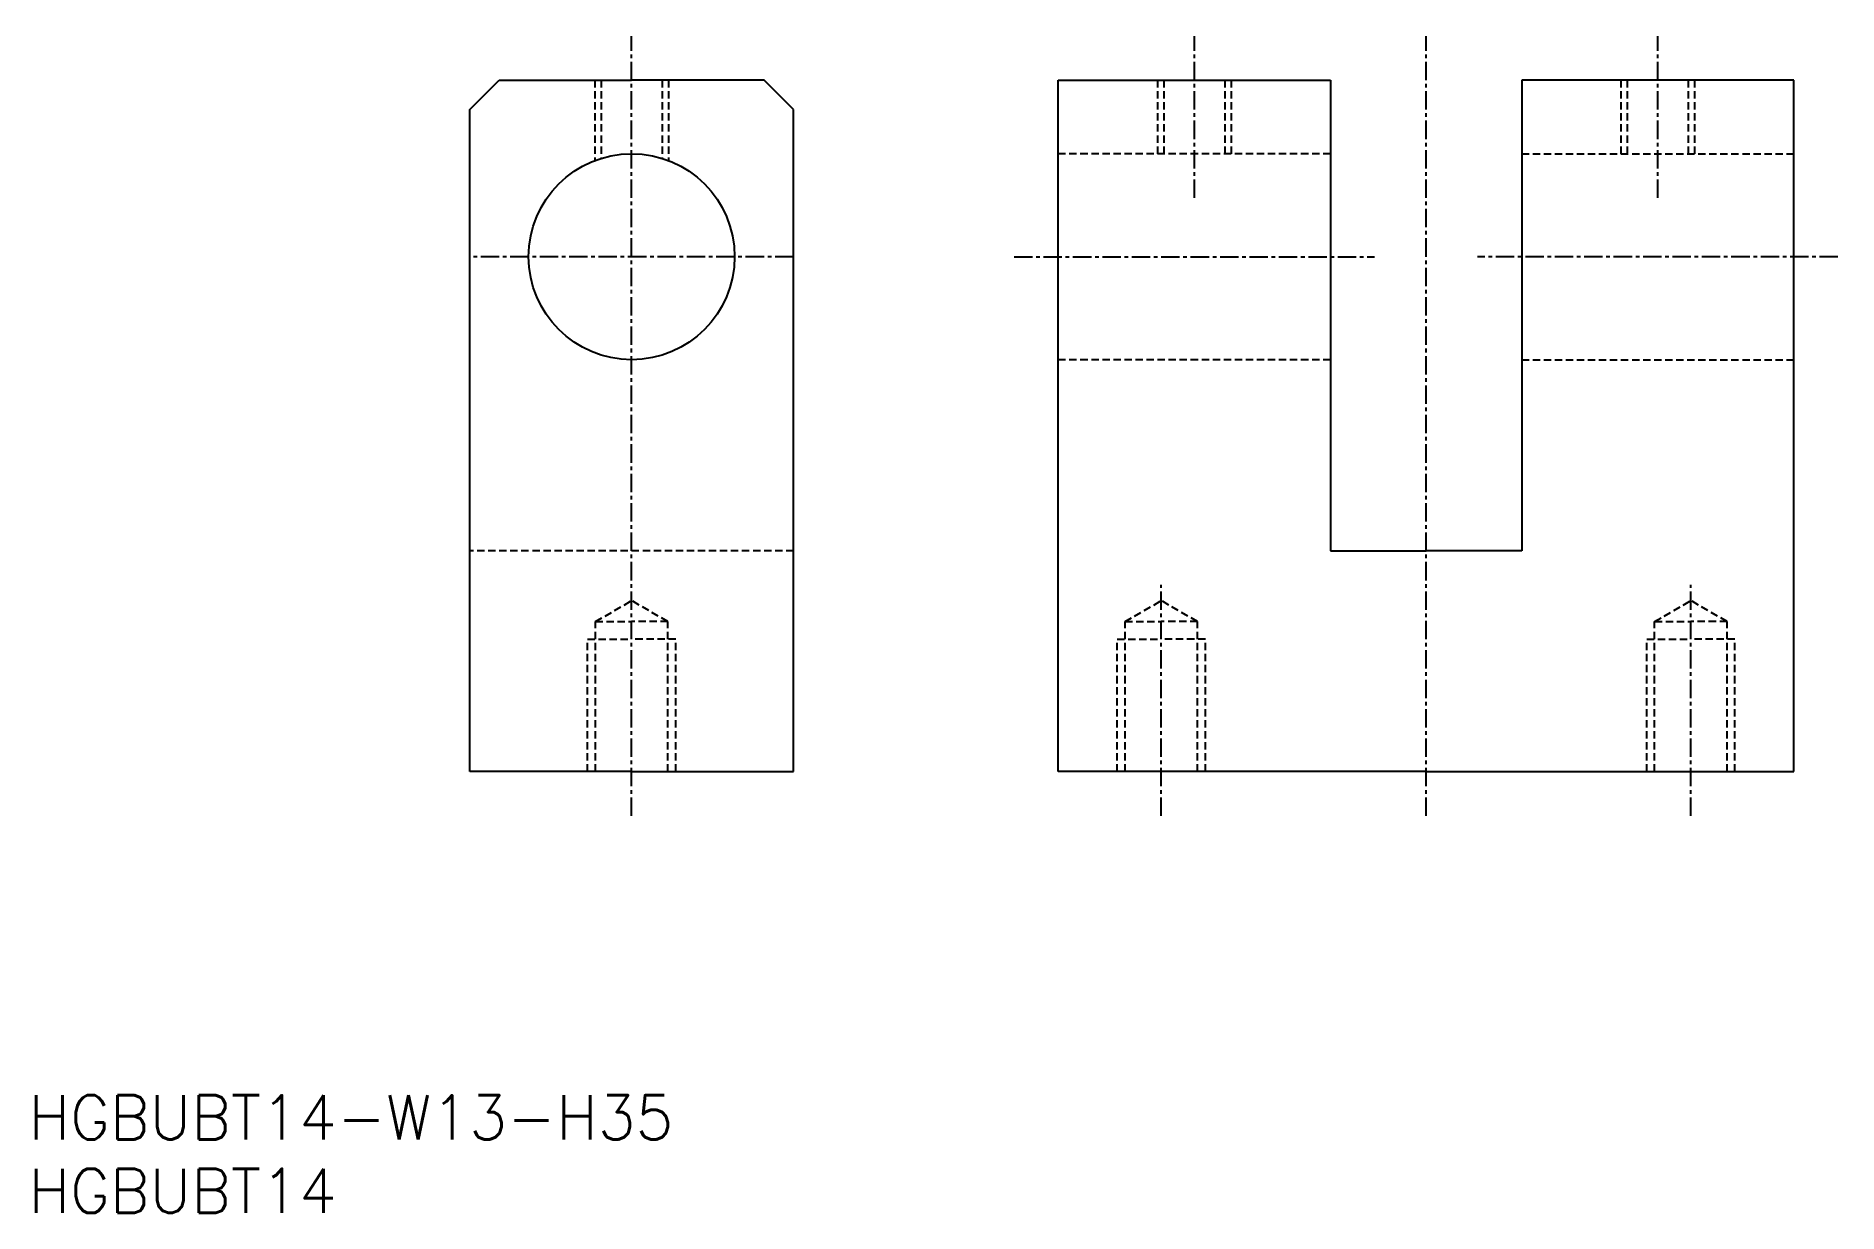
# Model space of a CAD drawing. Extents: x 1 to 123, y 0 to 80.
import ezdxf

# ---------------------------------------------------------------- set-up
doc = ezdxf.new("R2010")
doc.units = 0
doc.linetypes.add('CENTER', pattern=[2, 1.25, -0.25, 0.25, -0.25])
doc.linetypes.add('DASHED', pattern=[0.75, 0.5, -0.25])
doc.layers.get('0').update_dxf_attribs({"linetype": 'CONTINUOUS'})
doc.layers.add('CENTER', color=1, linetype='CENTER')
doc.styles.get("Standard").update_dxf_attribs({"font": 'txt.shx'})

# ---------------------------------------------------------------- blocks, each defined once
blk = doc.blocks.new('*U10')
at = {"color": 7, "linetype": 'CONTINUOUS'}
blk.add_text('HGBUBT14', height=3, dxfattribs=at).set_placement((0, 0))
blk = doc.blocks.new('*U11')
at = {"color": 7, "linetype": 'CONTINUOUS'}
blk.add_text('HGBUBT14-W13-H35', height=3, dxfattribs=at).set_placement((0, 5))

msp = doc.modelspace()

# ---------------------------------------------------------------- linework, layer by layer
at = {"color": 7, "linetype": 'CONTINUOUS'}
for p, q in [((30, 75), (32, 77)), ((32, 77), (41, 77)), ((50, 77), (41, 77)), ((52, 75), (50, 77)), ((70, 30), (70, 77)), ((70, 77), (88.5, 77)), ((88.5, 77), (88.5, 45)), ((120, 77), (101.5, 77)), ((101.5, 77), (101.5, 45)), ((120, 30), (120, 77)), ((30, 30), (30, 75)), ((52, 30), (52, 75)), ((88.5, 45), (95, 45)), ((101.5, 45), (95, 45)), ((41, 30), (30, 30)), ((41, 30), (52, 30)), ((95, 30), (70, 30)), ((95, 30), (120, 30))]:
    msp.add_line(p, q, dxfattribs=at)
at = {"color": 3, "linetype": 'DASHED'}
for p, q in [((38.5, 77), (38.5, 71.54)), ((38.93, 77), (38.93, 71.69)), ((43.07, 77), (43.07, 71.69)), ((43.5, 77), (43.5, 71.54)), ((76.75, 77), (76.75, 72)), ((77.18, 77), (77.18, 72)), ((81.32, 77), (81.32, 72)), ((81.75, 77), (81.75, 72)), ((108.25, 77), (108.25, 72)), ((108.68, 77), (108.68, 72)), ((112.82, 77), (112.82, 72)), ((113.25, 77), (113.25, 72)), ((88.5, 72), (70, 72)), ((101.5, 72), (120, 72)), ((88.5, 58), (70, 58)), ((101.5, 58), (120, 58)), ((52, 45), (30, 45)), ((38.54, 40.2), (41, 41.62)), ((43.46, 40.2), (41, 41.62)), ((74.54, 40.2), (77, 41.62)), ((79.46, 40.2), (77, 41.62)), ((110.54, 40.2), (113, 41.62)), ((115.46, 40.2), (113, 41.62)), ((38.54, 30), (38.54, 40.2)), ((38.54, 40.2), (41, 40.2)), ((43.46, 40.2), (41, 40.2)), ((43.46, 30), (43.46, 40.2)), ((74.54, 30), (74.54, 40.2)), ((74.54, 40.2), (77, 40.2)), ((79.46, 40.2), (77, 40.2)), ((79.46, 30), (79.46, 40.2)), ((110.54, 30), (110.54, 40.2)), ((110.54, 40.2), (113, 40.2)), ((115.46, 40.2), (113, 40.2)), ((115.46, 30), (115.46, 40.2)), ((38, 30), (38, 39)), ((38, 39), (41, 39)), ((44, 39), (41, 39)), ((44, 30), (44, 39)), ((74, 30), (74, 39)), ((74, 39), (77, 39)), ((80, 39), (77, 39)), ((80, 30), (80, 39)), ((110, 30), (110, 39)), ((110, 39), (113, 39)), ((116, 39), (113, 39)), ((116, 30), (116, 39))]:
    msp.add_line(p, q, dxfattribs=at)
at = {"color": 7, "linetype": 'CONTINUOUS'}
msp.add_circle((41, 65), 7, dxfattribs=at)
at = {"layer": 'CENTER', "color": 1, "linetype": 'CENTER'}
for p, q in [((41, 27), (41, 80)), ((79.25, 69), (79.25, 80)), ((95, 27), (95, 80)), ((110.75, 69), (110.75, 80)), ((52, 65), (30, 65)), ((67, 65), (91.5, 65)), ((123, 65), (98.5, 65)), ((77, 27), (77, 42.69)), ((113, 27), (113, 42.69))]:
    msp.add_line(p, q, dxfattribs=at)

# ---------------------------------------------------------------- block references
at = {"color": 7, "linetype": 'CONTINUOUS'}
for name in ['*U11', '*U10']:
    msp.add_blockref(name, (0, 0), dxfattribs=at)

doc.saveas('drawing.dxf')
